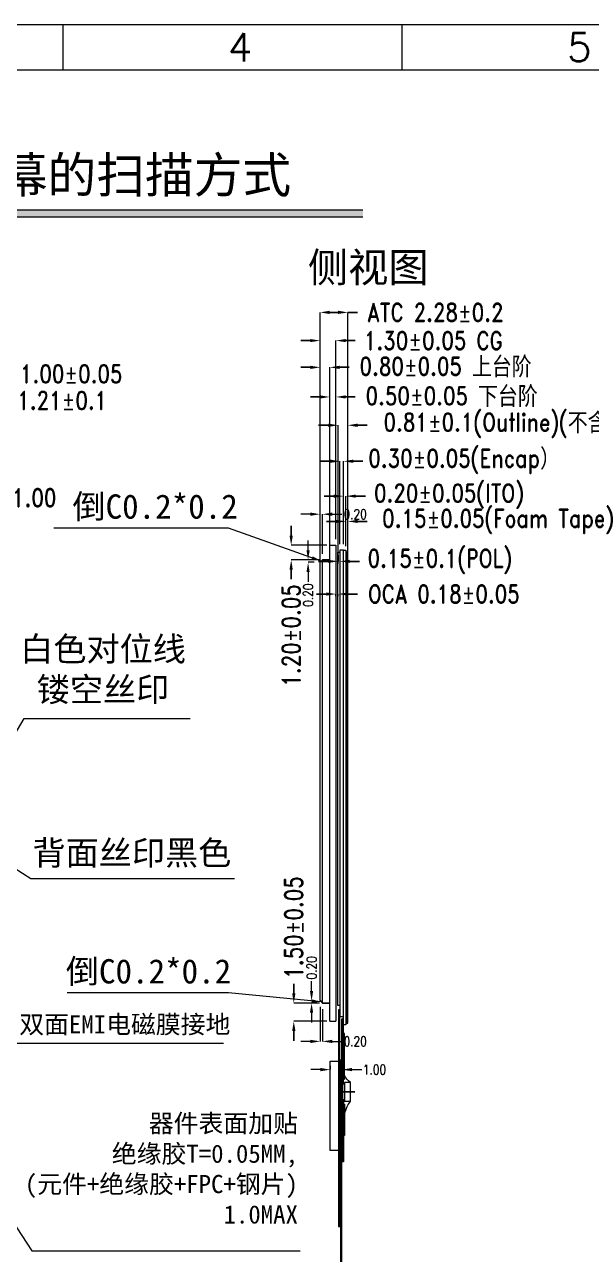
# Model space of a CAD drawing. Header units: millimetres. Extents: x 1134 to 2336, y -9 to 314.
# Drawn here: x 2134 to 2180.6, y 212.9 to 314.2 of the extents above; entities that cross this region are included whole.
import ezdxf
from ezdxf.lldxf.tags import DXFTag

# ---------------------------------------------------------------- set-up
doc = ezdxf.new("R2010")
doc.units = ezdxf.units.MM
doc.layers.get('0').update_dxf_attribs({"lineweight": 5})
doc.layers.get('Defpoints').update_dxf_attribs({"lineweight": 5})
doc.layers.add('12 Center_line', color=1, linetype='Continuous')
for name, color, linetype, lineweight in [('COF', 110, 'Continuous', 5), ('COF-IC', 2, 'Continuous', 5), ('DIM', 3, 'Continuous', 5), ('FPC', 50, 'Continuous', 5), ('ITO', 2, 'Continuous', 5), ('lens', 6, 'Continuous', 13), ('MFPC', 50, 'Continuous', 5), ('POL', 202, 'Continuous', 5), ('TAPE-Form', 32, 'Continuous', 5), ('TFPC', 50, 'Continuous', 5), ('图框', 7, 'Continuous', 5)]:
    doc.layers.add(name, color=color, linetype=linetype, lineweight=lineweight)
doc.styles.add('RD', font='ROMAND.shx', dxfattribs={"width": 0.8})
doc.styles.get("Standard").update_dxf_attribs({"font": 'txt', "bigfont": 'gbcbig.shx'})
doc.styles.add('宋体', font='SimSun.ttf')
tags = doc.linetypes.add('CENTER', pattern=[0.6, 0.375, -0.075, 0.075, -0.075]).pattern_tags.tags
tags[10:11] = [DXFTag(74, 4), DXFTag(75, 0), DXFTag(340, '0'), DXFTag(46, 1.0), DXFTag(50, 0.0), DXFTag(44, 0.0), DXFTag(45, 0.0)]
tags[8:9] = [DXFTag(74, 4), DXFTag(75, 0), DXFTag(340, '0'), DXFTag(46, 1.0), DXFTag(50, 0.0), DXFTag(44, 0.0), DXFTag(45, 0.0)]
tags[6:7] = [DXFTag(74, 4), DXFTag(75, 0), DXFTag(340, '0'), DXFTag(46, 1.0), DXFTag(50, 0.0), DXFTag(44, 0.0), DXFTag(45, 0.0)]
tags[4:5] = [DXFTag(74, 4), DXFTag(75, 0), DXFTag(340, '0'), DXFTag(46, 1.0), DXFTag(50, 0.0), DXFTag(44, 0.0), DXFTag(45, 0.0)]
doc.dimstyles.new('DIM', dxfattribs={"dimtxt": 0.8, "dimasz": 0.8, "dimexe": 0, "dimexo": 0.5, "dimgap": 0.11, "dimtad": 0, "dimzin": 1, "dimdsep": 46, "dimtxsty": 'RD', "dimcen": 0, "dimclrd": 256, "dimclre": 256, "dimclrt": 256, "dimadec": 0, "dimazin": 0, "dimtm": 1e-09, "dimtfac": 1, "dimtofl": 0, "dimtmove": 0, "dimatfit": 3, "dimfxl": 1, "dimlwe": -1, "dimarcsym": 0})

# ---------------------------------------------------------------- blocks, each defined once
blk = doc.blocks.new('*D66')
at = {"layer": 'Defpoints', "color": 0, "lineweight": 5, "transparency": 16777216}
for p in [(2160.22, 275.37), (2160.22, 270.91), (2160.42, 270.91)]:
    blk.add_point(p, dxfattribs=at)
at = {"layer": 'DIM', "lineweight": -2, "transparency": 16777216}
for p, q in [((2159.42, 275.37), (2158.62, 275.37)), ((2161.22, 275.37), (2162.02, 275.37))]:
    blk.add_line(p, q, dxfattribs=at)
at = {"layer": 'DIM', "transparency": 16777216}
for p, q in [((2160.22, 271.41), (2160.22, 275.37)), ((2160.42, 271.41), (2160.42, 275.37))]:
    blk.add_line(p, q, dxfattribs=at)
at = {"layer": 'DIM', "lineweight": 5, "transparency": 16777216}
for points in [[(2159.42, 275.5), (2159.42, 275.24), (2160.22, 275.37)], [(2161.22, 275.5), (2161.22, 275.24), (2160.42, 275.37)]]:
    blk.add_solid(points, dxfattribs=at)
at = {"layer": 'DIM', "lineweight": 5, "transparency": 16777216, "insert": (2168.9, 275.37), "char_height": 1.5, "attachment_point": 5, "style": 'RD'}
blk.add_mtext('\\A1;0.20±0.05(ITO)', dxfattribs=at)
blk = doc.blocks.new('*D67')
at = {"layer": 'Defpoints', "color": 0, "lineweight": 5, "transparency": 16777216}
for p in [(2160.22, 278.24), (2159.92, 270.91), (2160.22, 270.91)]:
    blk.add_point(p, dxfattribs=at)
at = {"layer": 'DIM', "lineweight": -2, "transparency": 16777216}
for p, q in [((2159.12, 278.24), (2158.32, 278.24)), ((2161.02, 278.24), (2161.82, 278.24))]:
    blk.add_line(p, q, dxfattribs=at)
at = {"layer": 'DIM', "transparency": 16777216}
for p, q in [((2159.92, 271.41), (2159.92, 278.24)), ((2160.22, 271.41), (2160.22, 278.24))]:
    blk.add_line(p, q, dxfattribs=at)
at = {"layer": 'DIM', "lineweight": 5, "transparency": 16777216}
for points in [[(2159.12, 278.38), (2159.12, 278.11), (2159.92, 278.24)], [(2161.02, 278.38), (2161.02, 278.11), (2160.22, 278.24)]]:
    blk.add_solid(points, dxfattribs=at)
at = {"layer": 'DIM', "lineweight": 5, "transparency": 16777216, "insert": (2170.15, 278.24), "char_height": 1.5, "attachment_point": 5, "style": 'RD'}
blk.add_mtext('\\A1;0.30±0.05(Encap）', dxfattribs=at)
blk = doc.blocks.new('*D73')
at = {"layer": 'Defpoints', "color": 0, "lineweight": 5, "transparency": 16777216}
for p in [(2130.27, 275.24), (2130.27, 266.35), (2131.27, 266.23)]:
    blk.add_point(p, dxfattribs=at)
at = {"layer": 'DIM', "lineweight": -2, "transparency": 16777216}
for p, q in [((2129.47, 275.24), (2128.67, 275.24)), ((2132.07, 275.24), (2132.87, 275.24))]:
    blk.add_line(p, q, dxfattribs=at)
at = {"layer": 'DIM', "transparency": 16777216}
for p, q in [((2130.27, 266.85), (2130.27, 275.24)), ((2131.27, 266.73), (2131.27, 275.24))]:
    blk.add_line(p, q, dxfattribs=at)
at = {"layer": 'DIM', "lineweight": 5, "transparency": 16777216}
for points in [[(2129.47, 275.38), (2129.47, 275.11), (2130.27, 275.24)], [(2132.07, 275.38), (2132.07, 275.11), (2131.27, 275.24)]]:
    blk.add_solid(points, dxfattribs=at)
at = {"layer": 'DIM', "lineweight": 5, "transparency": 16777216, "insert": (2134.75, 275.24), "char_height": 1.5, "attachment_point": 5, "style": 'RD'}
blk.add_mtext('1.00', dxfattribs=at)
blk = doc.blocks.new('*D77')
at = {"layer": 'Defpoints', "color": 0, "lineweight": 5, "transparency": 16777216}
for p in [(2159.77, 270), (2159.92, 270), (2159.92, 270)]:
    blk.add_point(p, dxfattribs=at)
at = {"layer": 'DIM', "transparency": 16777216}
for p, q in [((2159.77, 270.5), (2159.77, 270)), ((2159.92, 270.5), (2159.92, 270))]:
    blk.add_line(p, q, dxfattribs=at)
at = {"layer": 'DIM', "lineweight": -2, "transparency": 16777216}
for p, q in [((2158.97, 270), (2158.17, 270)), ((2160.72, 270), (2161.52, 270))]:
    blk.add_line(p, q, dxfattribs=at)
at = {"layer": 'DIM', "lineweight": 5, "transparency": 16777216}
for points in [[(2158.97, 270.13), (2158.97, 269.87), (2159.77, 270)], [(2160.72, 270.13), (2160.72, 269.87), (2159.92, 270)]]:
    blk.add_solid(points, dxfattribs=at)
at = {"layer": 'DIM', "lineweight": 5, "transparency": 16777216, "insert": (2168.14, 270), "char_height": 1.5, "attachment_point": 5, "style": 'RD'}
blk.add_mtext('\\A1;0.15±0.1(POL)', dxfattribs=at)
blk = doc.blocks.new('R200NRK-001-PNL-V01-B')
at = {"layer": 'ITO'}
for points in [[(431.46, 280.65), (431.46, 242.27), (431.76, 242.27), (431.76, 280.65)], [(431.76, 280.65), (431.96, 280.65), (431.96, 241.57), (431.76, 241.57)]]:
    blk.add_lwpolyline(points, close=True, dxfattribs=at)
blk = doc.blocks.new('R200NRK-001-POL-V01-B')
at = {"layer": 'POL'}
blk.add_lwpolyline([(812.23, 243.17), (812.08, 243.17), (812.08, 280.5), (812.23, 280.5)], close=True, dxfattribs=at)
at = {"layer": 'DIM', "lineweight": 5}
blk.add_blockref('R200NRK-001-PNL-V01-B', (380.78, 0), dxfattribs=at)
blk = doc.blocks.new('R200NRK-001-COF-V01-B')
at = {"layer": '12 Center_line'}
blk.add_lwpolyline([(617.68, 253.94), (616.46, 253.94)], dxfattribs=at)
at = {"layer": 'COF'}
for points in [[(616.6, 259.95), (616.67, 259.95), (616.67, 248.16), (616.6, 248.16)], [(616.74, 254.61), (616.82, 254.61), (616.82, 254.64), (616.74, 254.64)], [(616.74, 253.3), (616.82, 253.3), (616.82, 253.26), (616.74, 253.26)]]:
    blk.add_lwpolyline(points, close=True, dxfattribs=at)
at = {"layer": 'COF', "color": 2, "lineweight": 5}
for points in [[(616.67, 254.59), (616.74, 254.59), (616.74, 259.95), (616.67, 259.95)], [(616.67, 253.32), (616.74, 253.32), (616.74, 248.16), (616.67, 248.16)]]:
    blk.add_lwpolyline(points, dxfattribs=at)
at = {"layer": 'COF', "color": 5, "lineweight": 5}
for points in [[(616.74, 254.97), (616.82, 254.97), (616.82, 258.73), (616.74, 258.73)], [(616.74, 252.91), (616.82, 252.91), (616.82, 250.34), (616.74, 250.34)]]:
    blk.add_lwpolyline(points, dxfattribs=at)
at = {"layer": 'COF', "color": 132}
for points in [[(617.32, 254.72, -0.167365), (616.82, 255.32)], [(616.82, 251.96, -0.137571), (617.32, 253.16)]]:
    blk.add_lwpolyline(points, format="xyb", dxfattribs=at)
at = {"layer": 'COF-IC', "lineweight": 5}
blk.add_lwpolyline([(616.82, 253.16), (617.32, 253.16), (617.32, 254.72), (616.82, 254.72)], close=True, dxfattribs=at)
blk = doc.blocks.new('*D65')
at = {"layer": 'Defpoints', "color": 0, "lineweight": 5, "transparency": 16777216}
for p in [(2160.42, 273.29), (2160.42, 270.76), (2160.57, 270.76)]:
    blk.add_point(p, dxfattribs=at)
at = {"layer": 'DIM', "lineweight": -2, "transparency": 16777216}
for p, q in [((2159.62, 273.29), (2158.82, 273.29)), ((2161.37, 273.29), (2162.17, 273.29))]:
    blk.add_line(p, q, dxfattribs=at)
at = {"layer": 'DIM', "transparency": 16777216}
for p, q in [((2160.42, 271.26), (2160.42, 273.29)), ((2160.57, 271.26), (2160.57, 273.29))]:
    blk.add_line(p, q, dxfattribs=at)
at = {"layer": 'DIM', "lineweight": 5, "transparency": 16777216}
for points in [[(2159.62, 273.42), (2159.62, 273.16), (2160.42, 273.29)], [(2161.37, 273.42), (2161.37, 273.16), (2160.57, 273.29)]]:
    blk.add_solid(points, dxfattribs=at)
at = {"layer": 'DIM', "lineweight": 5, "transparency": 16777216, "insert": (2172.94, 273.29), "char_height": 1.5, "attachment_point": 5, "style": 'RD'}
blk.add_mtext('\\A1;0.15±0.05(Foam Tape)', dxfattribs=at)
blk = doc.blocks.new('R200NRK-001-FOM-V01-B')
at = {"layer": 'TAPE-Form', "lineweight": 5}
for p, q in [((1024.91, 280.5), (1024.91, 241.72)), ((1025.06, 280.5), (1024.91, 280.5)), ((1025.06, 241.72), (1025.06, 280.5)), ((1024.91, 241.72), (1025.06, 241.72))]:
    blk.add_line(p, q, dxfattribs=at)
blk = doc.blocks.new('*D80')
at = {"layer": 'Defpoints', "color": 0, "lineweight": 5, "transparency": 16777216}
for p in [(2160.57, 281.21), (2159.77, 269.3), (2160.57, 269.3)]:
    blk.add_point(p, dxfattribs=at)
at = {"layer": 'DIM', "lineweight": -2, "transparency": 16777216}
for p, q in [((2158.97, 281.21), (2158.17, 281.21)), ((2161.37, 281.21), (2162.17, 281.21))]:
    blk.add_line(p, q, dxfattribs=at)
at = {"layer": 'DIM', "transparency": 16777216}
for p, q in [((2159.77, 269.8), (2159.77, 281.21)), ((2160.57, 269.8), (2160.57, 281.21))]:
    blk.add_line(p, q, dxfattribs=at)
at = {"layer": 'DIM', "lineweight": 5, "transparency": 16777216}
for points in [[(2158.97, 281.34), (2158.97, 281.07), (2159.77, 281.21)], [(2161.37, 281.34), (2161.37, 281.07), (2160.57, 281.21)]]:
    blk.add_solid(points, dxfattribs=at)
at = {"layer": 'DIM', "lineweight": 5, "transparency": 16777216, "insert": (2177.71, 281.21), "char_height": 1.5, "attachment_point": 5, "style": 'RD'}
blk.add_mtext('\\A1;0.81±0.1{\\A0;(Outline)(\\fSimSun|b0|i0|c134|p2;不含保护膜\\Fromand|c134;+FPC)}', dxfattribs=at)
blk = doc.blocks.new('OK-14GM040-04-C')
at = {"color": 7, "lineweight": 5}
for p, q in [((1112.93, 162.36), (1112.88, 162.31)), ((1112.88, 162.08), (1112.88, 162.31)), ((1112.93, 161.85), (1112.93, 162.36)), ((1112.93, 162.36), (1113.2, 162.36)), ((1113.2, 162.36), (1113.2, 162.24)), ((1113.2, 162.29), (1113.46, 162.29)), ((1113.2, 162.24), (1113.46, 162.24)), ((1113.34, 162.29), (1113.34, 162.24)), ((1113.45, 161.01), (1113.45, 162.29)), ((1113.46, 162.67), (1113.46, 162.17)), ((1113.54, 162.67), (1113.46, 162.67)), ((1113.46, 162.42), (1113.54, 162.42)), ((1113.5, 161.21), (1113.5, 162.1)), ((1113.54, 162.17), (1113.54, 162.67)), ((1112.88, 161.5), (1112.88, 161.8)), ((1112.88, 160.99), (1112.88, 161.23)), ((1112.91, 161.85), (1112.91, 161.46)), ((1112.93, 162.03), (1113.45, 162.03)), ((1112.93, 161.85), (1113.45, 161.85)), ((1112.93, 161.45), (1112.93, 160.94)), ((1112.93, 161.45), (1113.45, 161.45)), ((1112.93, 161.28), (1113.45, 161.28)), ((1112.98, 161.85), (1112.98, 162.03)), ((1112.98, 161.28), (1112.98, 161.45)), ((1113.2, 161.06), (1113.46, 161.06)), ((1113.2, 160.94), (1113.2, 161.06)), ((1113.34, 161.06), (1113.34, 161.01)), ((1113.5, 162), (1113.45, 162)), ((1113.5, 161.3), (1113.45, 161.3)), ((1113.46, 161.13), (1113.46, 160.63)), ((1113.54, 160.63), (1113.54, 161.13)), ((1112.93, 160.94), (1112.88, 160.99)), ((1112.93, 160.94), (1113.2, 160.94)), ((1113.2, 161.01), (1113.46, 161.01)), ((1113.46, 160.88), (1113.54, 160.88)), ((1113.46, 160.63), (1113.54, 160.63))]:
    blk.add_line(p, q, dxfattribs=at)
for centre, radius, start, end in [((1112.93, 162.08), 0.05, 180, 270), ((1113.44, 162.17), 0.1, 275.778, 0), ((1113.44, 162.17), 0.02, 300.0025, 0), ((1112.93, 161.8), 0.05, 90, 180), ((1112.93, 161.5), 0.05, 180, 270), ((1112.93, 161.23), 0.05, 90, 180), ((1113.44, 161.13), 0.1, 0, 84.222), ((1113.44, 161.13), 0.02, 0, 59.9974)]:
    blk.add_arc(centre, radius, start, end, dxfattribs=at)
blk = doc.blocks.new('*D35')
at = {"layer": 'Defpoints', "color": 0, "lineweight": 5, "transparency": 16777216}
for p in [(1582.13, 159.85), (1583.11, 159.67), (1583.11, 157.16)]:
    blk.add_point(p, dxfattribs=at)
at = {"layer": 'DIM', "linetype": 'ByBlock', "lineweight": 5, "transparency": 16777216}
for p, q in [((1582.13, 159.35), (1582.13, 157.16)), ((1583.11, 159.17), (1583.11, 157.16)), ((1581.33, 157.16), (1580.53, 157.16)), ((1583.91, 157.16), (1584.71, 157.16))]:
    blk.add_line(p, q, dxfattribs=at)
at = {"layer": 'DIM', "lineweight": 5, "transparency": 16777216}
for points in [[(1581.33, 157.3), (1581.33, 157.03), (1582.13, 157.16)], [(1583.91, 157.3), (1583.91, 157.03), (1583.11, 157.16)]]:
    blk.add_solid(points, dxfattribs=at)
at = {"layer": 'DIM', "lineweight": 5, "transparency": 16777216, "insert": (1585.81, 157.16), "char_height": 0.8, "attachment_point": 5, "style": 'RD'}
blk.add_mtext('0.98', dxfattribs=at)
blk = doc.blocks.new('*D36')
at = {"layer": 'Defpoints', "color": 0, "lineweight": 5, "transparency": 16777216}
for p in [(1581.49, 227.96), (1582.49, 228.14), (1582.49, 227.96)]:
    blk.add_point(p, dxfattribs=at)
at = {"layer": 'DIM', "linetype": 'ByBlock', "lineweight": 5, "transparency": 16777216}
for p, q in [((1580.69, 228.14), (1579.89, 228.14)), ((1581.49, 228.46), (1581.49, 228.14)), ((1582.49, 228.46), (1582.49, 228.14)), ((1583.29, 228.14), (1584.09, 228.14))]:
    blk.add_line(p, q, dxfattribs=at)
at = {"layer": 'DIM', "lineweight": 5, "transparency": 16777216}
for points in [[(1580.69, 228.28), (1580.69, 228.01), (1581.49, 228.14)], [(1583.29, 228.28), (1583.29, 228.01), (1582.49, 228.14)]]:
    blk.add_solid(points, dxfattribs=at)
at = {"layer": 'DIM', "lineweight": 5, "transparency": 16777216, "insert": (1585.14, 228.14), "char_height": 0.8, "attachment_point": 5, "style": 'RD'}
blk.add_mtext('1.00', dxfattribs=at)
blk = doc.blocks.new('*D86')
at = {"layer": 'Defpoints', "color": 0, "lineweight": 5, "transparency": 16777216}
for p in [(2131.58, 283.25), (2130.37, 260.38), (2131.58, 260.29)]:
    blk.add_point(p, dxfattribs=at)
at = {"layer": 'DIM', "lineweight": -2, "transparency": 16777216}
for p, q in [((2129.57, 283.25), (2128.77, 283.25)), ((2132.38, 283.25), (2133.18, 283.25))]:
    blk.add_line(p, q, dxfattribs=at)
at = {"layer": 'DIM', "transparency": 16777216}
for p, q in [((2130.37, 260.88), (2130.37, 283.25)), ((2131.58, 260.79), (2131.58, 283.25))]:
    blk.add_line(p, q, dxfattribs=at)
at = {"layer": 'DIM', "lineweight": 5, "transparency": 16777216}
for points in [[(2129.57, 283.38), (2129.57, 283.11), (2130.37, 283.25)], [(2132.38, 283.38), (2132.38, 283.11), (2131.58, 283.25)]]:
    blk.add_solid(points, dxfattribs=at)
at = {"layer": 'DIM', "lineweight": 5, "transparency": 16777216, "insert": (2137.06, 283.25), "char_height": 1.5, "attachment_point": 5, "style": 'RD'}
blk.add_mtext('1.21%%P0.1', dxfattribs=at)
blk = doc.blocks.new('*D82')
at = {"layer": 'Defpoints', "color": 0, "lineweight": 5, "transparency": 16777216}
for p in [(2131.58, 285.44), (2130.58, 265.99), (2131.58, 265.99)]:
    blk.add_point(p, dxfattribs=at)
at = {"layer": 'DIM', "lineweight": -2, "transparency": 16777216}
for p, q in [((2129.78, 285.44), (2128.98, 285.44)), ((2132.38, 285.44), (2133.18, 285.44))]:
    blk.add_line(p, q, dxfattribs=at)
at = {"layer": 'DIM', "transparency": 16777216}
for p, q in [((2130.58, 266.49), (2130.58, 285.44)), ((2131.58, 266.49), (2131.58, 285.44))]:
    blk.add_line(p, q, dxfattribs=at)
at = {"layer": 'DIM', "lineweight": 5, "transparency": 16777216}
for points in [[(2129.78, 285.58), (2129.78, 285.31), (2130.58, 285.44)], [(2132.38, 285.58), (2132.38, 285.31), (2131.58, 285.44)]]:
    blk.add_solid(points, dxfattribs=at)
at = {"layer": 'DIM', "lineweight": 5, "transparency": 16777216, "insert": (2137.8, 285.44), "char_height": 1.5, "attachment_point": 5, "style": 'RD'}
blk.add_mtext('\\A1;1.00±0.05', dxfattribs=at)
blk = doc.blocks.new('*D91')
at = {"layer": 'Defpoints', "color": 0, "lineweight": 5, "transparency": 16777216}
for p in [(2159.59, 288.18), (2159.59, 271.32), (2158.29, 266.38)]:
    blk.add_point(p, dxfattribs=at)
at = {"layer": 'DIM', "lineweight": -2, "transparency": 16777216}
for p, q in [((2157.49, 288.18), (2156.69, 288.18)), ((2160.39, 288.18), (2161.19, 288.18))]:
    blk.add_line(p, q, dxfattribs=at)
at = {"layer": 'DIM', "transparency": 16777216}
for p, q in [((2158.29, 266.88), (2158.29, 288.18)), ((2159.59, 271.82), (2159.59, 288.18))]:
    blk.add_line(p, q, dxfattribs=at)
at = {"layer": 'DIM', "lineweight": 5, "transparency": 16777216}
for points in [[(2157.49, 288.31), (2157.49, 288.05), (2158.29, 288.18)], [(2160.39, 288.31), (2160.39, 288.05), (2159.59, 288.18)]]:
    blk.add_solid(points, dxfattribs=at)
at = {"layer": 'DIM', "lineweight": 5, "transparency": 16777216, "insert": (2167.61, 288.18), "char_height": 1.5, "attachment_point": 5, "style": 'RD'}
blk.add_mtext('\\A1;1.30±0.05 CG', dxfattribs=at)
blk = doc.blocks.new('*D92')
at = {"layer": 'Defpoints', "color": 0, "lineweight": 5, "transparency": 16777216}
for p in [(2159.59, 283.54), (2159.09, 271.32), (2159.59, 271.32)]:
    blk.add_point(p, dxfattribs=at)
at = {"layer": 'DIM', "lineweight": -2, "transparency": 16777216}
for p, q in [((2158.29, 283.54), (2157.49, 283.54)), ((2160.39, 283.54), (2161.19, 283.54))]:
    blk.add_line(p, q, dxfattribs=at)
at = {"layer": 'DIM', "transparency": 16777216}
for p, q in [((2159.09, 271.82), (2159.09, 283.54)), ((2159.59, 271.82), (2159.59, 283.54))]:
    blk.add_line(p, q, dxfattribs=at)
at = {"layer": 'DIM', "lineweight": 5, "transparency": 16777216}
for points in [[(2158.29, 283.67), (2158.29, 283.41), (2159.09, 283.54)], [(2160.39, 283.67), (2160.39, 283.41), (2159.59, 283.54)]]:
    blk.add_solid(points, dxfattribs=at)
at = {"layer": 'DIM', "lineweight": 5, "transparency": 16777216, "insert": (2169.12, 283.54), "char_height": 1.5, "attachment_point": 5, "style": 'RD'}
blk.add_mtext('\\A1;0.50±0.05 {\\fSimSun|b0|i0|c134|p2;下台阶}', dxfattribs=at)
blk = doc.blocks.new('*D93')
at = {"layer": 'Defpoints', "color": 0, "lineweight": 5, "transparency": 16777216}
for p in [(2159.09, 285.98), (2158.29, 268.82), (2159.09, 268.82)]:
    blk.add_point(p, dxfattribs=at)
at = {"layer": 'DIM', "lineweight": -2, "transparency": 16777216}
for p, q in [((2157.49, 285.98), (2156.69, 285.98)), ((2159.89, 285.98), (2160.69, 285.98))]:
    blk.add_line(p, q, dxfattribs=at)
at = {"layer": 'DIM', "transparency": 16777216}
for p, q in [((2158.29, 269.32), (2158.29, 285.98)), ((2159.09, 269.32), (2159.09, 285.98))]:
    blk.add_line(p, q, dxfattribs=at)
at = {"layer": 'DIM', "lineweight": 5, "transparency": 16777216}
for points in [[(2157.49, 286.11), (2157.49, 285.84), (2158.29, 285.98)], [(2159.89, 286.11), (2159.89, 285.84), (2159.09, 285.98)]]:
    blk.add_solid(points, dxfattribs=at)
at = {"layer": 'DIM', "lineweight": 5, "transparency": 16777216, "insert": (2168.62, 285.98), "char_height": 1.5, "attachment_point": 5, "style": 'RD'}
blk.add_mtext('\\A1;0.80±0.05 {\\fSimSun|b0|i0|c134|p2;上台阶}', dxfattribs=at)
blk = doc.blocks.new('*D94')
at = {"layer": 'Defpoints', "color": 0, "lineweight": 5, "transparency": 16777216}
for p in [(2159.34, 271.32), (2155.91, 270.12), (2158.79, 270.12)]:
    blk.add_point(p, dxfattribs=at)
at = {"layer": 'DIM', "lineweight": -2, "transparency": 16777216}
for p, q in [((2155.91, 272.12), (2155.91, 272.92)), ((2155.91, 269.32), (2155.91, 268.52))]:
    blk.add_line(p, q, dxfattribs=at)
at = {"layer": 'DIM', "transparency": 16777216}
for p, q in [((2158.84, 271.32), (2155.91, 271.32)), ((2158.29, 270.12), (2155.91, 270.12))]:
    blk.add_line(p, q, dxfattribs=at)
at = {"layer": 'DIM', "lineweight": 5, "transparency": 16777216}
for points in [[(2155.77, 272.12), (2156.04, 272.12), (2155.91, 271.32)], [(2155.77, 269.32), (2156.04, 269.32), (2155.91, 270.12)]]:
    blk.add_solid(points, dxfattribs=at)
at = {"layer": 'DIM', "lineweight": 5, "transparency": 16777216, "insert": (2155.91, 263.9), "char_height": 1.5, "attachment_point": 5, "rotation": 90, "style": 'RD'}
blk.add_mtext('\\A1;1.20±0.05', dxfattribs=at)
blk = doc.blocks.new('*D95')
at = {"layer": 'Defpoints', "color": 0, "lineweight": 5, "transparency": 16777216}
for p in [(2156.12, 233.62), (2158.74, 233.62), (2159.34, 232.12)]:
    blk.add_point(p, dxfattribs=at)
at = {"layer": 'DIM', "lineweight": -2, "transparency": 16777216}
for p, q in [((2156.12, 234.42), (2156.12, 235.22)), ((2156.12, 231.32), (2156.12, 230.52))]:
    blk.add_line(p, q, dxfattribs=at)
at = {"layer": 'DIM', "transparency": 16777216}
for p, q in [((2158.24, 233.62), (2156.12, 233.62)), ((2158.84, 232.12), (2156.12, 232.12))]:
    blk.add_line(p, q, dxfattribs=at)
at = {"layer": 'DIM', "lineweight": 5, "transparency": 16777216}
for points in [[(2155.99, 234.42), (2156.26, 234.42), (2156.12, 233.62)], [(2155.99, 231.32), (2156.26, 231.32), (2156.12, 232.12)]]:
    blk.add_solid(points, dxfattribs=at)
at = {"layer": 'DIM', "lineweight": 5, "transparency": 16777216, "insert": (2156.12, 239.85), "char_height": 1.5, "attachment_point": 5, "rotation": 90, "style": 'RD'}
blk.add_mtext('\\A1;1.50±0.05', dxfattribs=at)
blk = doc.blocks.new('R200CSK-001-V16-CVL-V02-B')
at = {"layer": 'lens', "linetype": 'Continuous'}
for p, q in [((1907.58, 216.51), (1907.58, 255.71)), ((1907.58, 255.71), (1908.08, 255.71)), ((1908.08, 255.71), (1908.08, 216.51)), ((1906.78, 254.31), (1906.98, 254.51)), ((1906.78, 218.21), (1906.78, 254.31)), ((1906.98, 218.01), (1906.98, 254.51)), ((1906.98, 254.51), (1907.58, 254.51)), ((1906.78, 218.21), (1906.98, 218.01)), ((1906.98, 218.01), (1907.58, 218.01)), ((1907.58, 216.51), (1908.08, 216.51))]:
    blk.add_line(p, q, dxfattribs=at)
at = {"layer": 'lens', "lineweight": 5}
for points in [[(1907.58, 254.51), (1906.98, 254.51)], [(1907.58, 218.01), (1906.98, 218.01)]]:
    blk.add_lwpolyline(points, dxfattribs=at)
blk = doc.blocks.new('*D96')
at = {"layer": 'Defpoints', "color": 0, "lineweight": 5, "transparency": 16777216}
for p in [(2160.57, 290.5), (2158.29, 266.41), (2160.57, 266.41)]:
    blk.add_point(p, dxfattribs=at)
at = {"layer": 'DIM', "transparency": 16777216}
for p, q in [((2158.29, 266.91), (2158.29, 290.5)), ((2160.57, 266.91), (2160.57, 290.5))]:
    blk.add_line(p, q, dxfattribs=at)
at = {"layer": 'DIM', "lineweight": -2, "transparency": 16777216}
for p, q in [((2159.09, 290.5), (2159.77, 290.5)), ((2160.57, 290.5), (2161.37, 290.5))]:
    blk.add_line(p, q, dxfattribs=at)
at = {"layer": 'DIM', "lineweight": 5, "transparency": 16777216}
for points in [[(2159.09, 290.64), (2159.09, 290.37), (2158.29, 290.5)], [(2159.77, 290.64), (2159.77, 290.37), (2160.57, 290.5)]]:
    blk.add_solid(points, dxfattribs=at)
at = {"layer": 'DIM', "lineweight": 5, "transparency": 16777216, "insert": (2167.79, 290.5), "char_height": 1.5, "attachment_point": 5, "style": 'RD'}
blk.add_mtext('\\A1;ATC 2.28±0.2', dxfattribs=at)
blk = doc.blocks.new('*D97')
at = {"layer": 'Defpoints', "color": 0, "lineweight": 5, "transparency": 16777216}
for p in [(2159.59, 267.64), (2159.77, 267.64), (2159.77, 267.31)]:
    blk.add_point(p, dxfattribs=at)
at = {"layer": 'DIM', "lineweight": -2, "transparency": 16777216}
for p, q in [((2158.79, 267.31), (2157.99, 267.31)), ((2160.57, 267.31), (2161.37, 267.31))]:
    blk.add_line(p, q, dxfattribs=at)
at = {"layer": 'DIM', "transparency": 16777216}
for p, q in [((2159.59, 267.14), (2159.59, 267.31)), ((2159.77, 267.14), (2159.77, 267.31))]:
    blk.add_line(p, q, dxfattribs=at)
at = {"layer": 'DIM', "lineweight": 5, "transparency": 16777216}
for points in [[(2158.79, 267.44), (2158.79, 267.17), (2159.59, 267.31)], [(2160.57, 267.44), (2160.57, 267.17), (2159.77, 267.31)]]:
    blk.add_solid(points, dxfattribs=at)
at = {"layer": 'DIM', "lineweight": 5, "transparency": 16777216, "insert": (2168.48, 267.31), "char_height": 1.5, "attachment_point": 5, "style": 'RD'}
blk.add_mtext('\\A1;OCA 0.18±0.05', dxfattribs=at)
blk = doc.blocks.new('*D102')
at = {"layer": 'Defpoints', "color": 0, "lineweight": 5, "transparency": 16777216}
for p in [(2158.49, 273.88), (2158.29, 269.92), (2158.49, 270.12)]:
    blk.add_point(p, dxfattribs=at)
at = {"layer": 'DIM', "linetype": 'ByBlock', "lineweight": 5, "transparency": 16777216}
for p, q in [((2157.49, 273.88), (2156.69, 273.88)), ((2158.29, 270.42), (2158.29, 273.88)), ((2158.49, 270.62), (2158.49, 273.88)), ((2159.29, 273.88), (2160.09, 273.88))]:
    blk.add_line(p, q, dxfattribs=at)
at = {"layer": 'DIM', "lineweight": 5, "transparency": 16777216}
for points in [[(2157.49, 274.02), (2157.49, 273.75), (2158.29, 273.88)], [(2159.29, 274.02), (2159.29, 273.75), (2158.49, 273.88)]]:
    blk.add_solid(points, dxfattribs=at)
at = {"layer": 'DIM', "lineweight": 5, "transparency": 16777216, "insert": (2161.19, 273.88), "char_height": 0.8, "attachment_point": 5, "style": 'RD'}
blk.add_mtext('0.20', dxfattribs=at)
blk = doc.blocks.new('*D103')
at = {"layer": 'Defpoints', "color": 0, "lineweight": 5, "transparency": 16777216}
for p in [(2157.3, 269.92), (2158.29, 269.92), (2158.49, 270.12)]:
    blk.add_point(p, dxfattribs=at)
at = {"layer": 'DIM', "linetype": 'ByBlock', "lineweight": 5, "transparency": 16777216}
for p, q in [((2157.3, 270.92), (2157.3, 271.72)), ((2157.99, 270.12), (2157.3, 270.12)), ((2157.79, 269.92), (2157.3, 269.92)), ((2157.3, 269.12), (2157.3, 268.32))]:
    blk.add_line(p, q, dxfattribs=at)
at = {"layer": 'DIM', "lineweight": 5, "transparency": 16777216}
for points in [[(2157.17, 270.92), (2157.43, 270.92), (2157.3, 270.12)], [(2157.17, 269.12), (2157.43, 269.12), (2157.3, 269.92)]]:
    blk.add_solid(points, dxfattribs=at)
at = {"layer": 'DIM', "lineweight": 5, "transparency": 16777216, "insert": (2157.3, 267.22), "char_height": 0.8, "attachment_point": 5, "rotation": 90, "style": 'RD'}
blk.add_mtext('0.20', dxfattribs=at)
blk = doc.blocks.new('*D104')
at = {"layer": 'Defpoints', "color": 0, "lineweight": 5, "transparency": 16777216}
for p in [(2157.59, 233.82), (2158.29, 233.82), (2158.49, 233.62)]:
    blk.add_point(p, dxfattribs=at)
at = {"layer": 'DIM', "linetype": 'ByBlock', "lineweight": 5, "transparency": 16777216}
for p, q in [((2157.59, 234.62), (2157.59, 235.42)), ((2157.79, 233.82), (2157.59, 233.82)), ((2157.99, 233.62), (2157.59, 233.62)), ((2157.59, 232.82), (2157.59, 232.02))]:
    blk.add_line(p, q, dxfattribs=at)
at = {"layer": 'DIM', "lineweight": 5, "transparency": 16777216}
for points in [[(2157.45, 234.62), (2157.72, 234.62), (2157.59, 233.82)], [(2157.45, 232.82), (2157.72, 232.82), (2157.59, 233.62)]]:
    blk.add_solid(points, dxfattribs=at)
at = {"layer": 'DIM', "lineweight": 5, "transparency": 16777216, "insert": (2157.59, 236.52), "char_height": 0.8, "attachment_point": 5, "rotation": 90, "style": 'RD'}
blk.add_mtext('0.20', dxfattribs=at)
blk = doc.blocks.new('*D105')
at = {"layer": 'Defpoints', "color": 0, "lineweight": 5, "transparency": 16777216}
for p in [(2158.29, 233.82), (2158.49, 233.62), (2158.49, 230.47)]:
    blk.add_point(p, dxfattribs=at)
at = {"layer": 'DIM', "linetype": 'ByBlock', "lineweight": 5, "transparency": 16777216}
for p, q in [((2158.29, 233.32), (2158.29, 230.47)), ((2158.49, 233.12), (2158.49, 230.47)), ((2157.49, 230.47), (2156.69, 230.47)), ((2159.29, 230.47), (2160.09, 230.47))]:
    blk.add_line(p, q, dxfattribs=at)
at = {"layer": 'DIM', "lineweight": 5, "transparency": 16777216}
for points in [[(2157.49, 230.6), (2157.49, 230.33), (2158.29, 230.47)], [(2159.29, 230.6), (2159.29, 230.33), (2158.49, 230.47)]]:
    blk.add_solid(points, dxfattribs=at)
at = {"layer": 'DIM', "lineweight": 5, "transparency": 16777216, "insert": (2161.19, 230.47), "char_height": 0.8, "attachment_point": 5, "style": 'RD'}
blk.add_mtext('0.20', dxfattribs=at)
blk = doc.blocks.new('R200CSK-001-MFPC-V01-B')
at = {"layer": 'FPC', "lineweight": 5}
h = blk.add_hatch(color=4, dxfattribs=at)
h.dxf.hatch_style = 1
h.paths.add_polyline_path([(1582.329, 161.967), (1582.329, 158.467), (1582.129, 158.467), (1582.129, 161.967)])
at = {"layer": 'FPC', "color": 4, "lineweight": 5}
blk.add_lwpolyline([(1582.329, 161.967), (1582.329, 158.467), (1582.129, 158.467), (1582.129, 161.967)], close=True, dxfattribs=at)
at = {"layer": 'MFPC', "color": 2, "lineweight": 5}
blk.add_lwpolyline([(1582.329, 228.932), (1582.329, 158.467), (1582.449, 158.467), (1582.449, 228.932)], close=True, dxfattribs=at)
at = {"layer": 'FPC', "color": 1, "linetype": 'CENTER', "lineweight": 5, "xscale": -1}
blk.add_blockref('OK-14GM040-04-C', (2695.992, -1.438), dxfattribs=at)
at = {"layer": 'DIM', "lineweight": 5}
dim = blk.add_linear_dim(base=(1583.109, 157.162), p1=(1582.129, 159.853), p2=(1583.109, 159.674), dimstyle='DIM', override={"dimfxl": 1.25, "dimlwd": 5, "dimlwe": 5, "dimarcsym": 1}, dxfattribs=at)
dim.commit()
dim.dimension.update_dxf_attribs({"geometry": '*D35', "text_midpoint": (1585.809, 157.162)})
blk = doc.blocks.new('R200CSK-001-TFPC-V01-B')
at = {"layer": 'FPC', "lineweight": 5}
blk.add_hatch(color=4, dxfattribs=at).paths.add_polyline_path([(1582.488, 228.85), (1582.488, 221.48), (1582.288, 221.48), (1582.288, 228.85)])
at = {"layer": 'FPC', "color": 4, "lineweight": 5}
blk.add_lwpolyline([(1582.488, 228.85), (1582.488, 221.48), (1582.288, 221.48), (1582.288, 228.85)], close=True, dxfattribs=at)
at = {"layer": 'TFPC', "color": 2, "lineweight": 5}
blk.add_lwpolyline([(1582.168, 233.067), (1582.168, 215.217), (1582.288, 215.217), (1582.288, 233.067)], close=True, dxfattribs=at)
at = {"layer": 'TFPC', "color": 0, "lineweight": 5}
blk.add_lwpolyline([(1582.168, 228.85), (1582.168, 221.48), (1581.488, 221.48), (1581.488, 228.85)], close=True, dxfattribs=at)
at = {"layer": 'DIM', "lineweight": 5}
dim = blk.add_linear_dim(base=(1582.488, 228.144), p1=(1581.488, 227.956), p2=(1582.488, 227.956), dimstyle='DIM', override={"dimfxl": 1.25, "dimlwd": 5, "dimlwe": 5, "dimarcsym": 1}, dxfattribs=at)
dim.commit()
dim.dimension.update_dxf_attribs({"geometry": '*D36', "text_midpoint": (1585.142, 228.144)})

msp = doc.modelspace()

# ---------------------------------------------------------------- hatches: boundary and pattern name
at = {"layer": 'DIM', "lineweight": 5}
h = msp.add_hatch(color=2, dxfattribs=at)
h.dxf.hatch_style = 1
h.paths.add_polyline_path([(2161.641, 298.379), (2161.641, 298.923), (2115.161, 298.923), (2115.161, 298.379)])
h = msp.add_hatch(color=2, dxfattribs=at)
h.dxf.hatch_style = 1
h.paths.add_polyline_path([(2161.813, 298.379), (2161.813, 298.923), (2115.333, 298.923), (2115.333, 298.379)])

# ---------------------------------------------------------------- linework, layer by layer
at = {"layer": 'DIM', "color": 2, "lineweight": 5}
for p, q in [((2161.641, 298.923), (2115.161, 298.923)), ((2161.813, 298.923), (2115.333, 298.923)), ((2115.161, 298.379), (2161.641, 298.379)), ((2115.333, 298.379), (2161.813, 298.379))]:
    msp.add_line(p, q, dxfattribs=at)
at = {"layer": '图框', "color": 7, "linetype": 'ByBlock', "lineweight": 5, "ltscale": 0.55}
for p, q in [((2137.126, 310.478), (2137.126, 314.203)), ((2165.056, 310.478), (2165.056, 314.203)), ((2053.335, 310.478), (2332.637, 310.478))]:
    msp.add_line(p, q, dxfattribs=at)
msp.add_lwpolyline([(2049.61, 314.203), (2336.362, 314.203), (2336.362, 111.214), (2049.61, 111.214)], close=True, dxfattribs=at)

# ---------------------------------------------------------------- block references
at = {"layer": 'DIM', "lineweight": 5}
for name, p in [('R200CSK-001-V16-CVL-V02-B', (251.513, 15.615)), ('R200NRK-001-POL-V01-B', (1347.68, -9.74)), ('R200NRK-001-FOM-V01-B', (1135.512, -9.74)), ('R200CSK-001-TFPC-V01-B', (577.628, 0)), ('R200NRK-001-COF-V01-B', (1543.476, -27.624)), ('R200CSK-001-MFPC-V01-B', (577.628, 0))]:
    msp.add_blockref(name, p, dxfattribs=at)

# ---------------------------------------------------------------- texts
at = {"layer": 'DIM', "color": 2, "lineweight": 5, "insert": (2117.805, 303.29), "char_height": 2.94053, "width": 41.39485, "attachment_point": 1}
msp.add_mtext('{\\fSimSun|b0|i0|c134|p2; 注意屏幕的扫描方式}', dxfattribs=at)
at = {"layer": 'DIM', "lineweight": 5, "char_height": 2, "width": 33.76189, "attachment_point": 5}
for s, insert in [('{\\fSimSun|b0|i0|c134|p2;倒C0.2*0.2}', (2144.705, 274.404, -24.553)), ('{\\fSimSun|b0|i0|c134|p2;白色对位线\\P镂空丝印}', (2140.419, 261.011, -24.553)), ('{\\fSimSun|b0|i0|c134|p2;背面丝印黑色}', (2142.792, 245.88, -24.553)), ('{\\fSimSun|b0|i0|c134|p2;倒C0.2*0.2}', (2144.161, 236.13, -24.553))]:
    msp.add_mtext(s, dxfattribs=dict(at, insert=insert))
at = {"layer": 'DIM', "color": 3, "char_height": 1.5, "attachment_point": 3, "style": '宋体'}
for s, insert, width in [('{\\fSimSun|b0|i0|c134|p54;双面EMI电磁膜接地}', (2150.901, 232.625), 19.70966), ('器件表面加贴\\P绝缘胶T=0.05MM,\\P{\\fSimSun|b0|i0|c134|p54;(元件+绝缘胶+FPC+钢片)\\P}1.0MAX', (2156.463, 224.471), 33.3589)]:
    msp.add_mtext(s, dxfattribs=dict(at, insert=insert, width=width))
at = {"layer": '图框', "color": 7, "linetype": 'ByBlock', "lineweight": 5, "ltscale": 0.55, "char_height": 2.328, "width": 3.96258, "attachment_point": 1}
for s, insert in [('4', (2150.708, 313.501)), ('5', (2178.638, 313.501))]:
    msp.add_mtext(s, dxfattribs=dict(at, insert=insert))
at = {"layer": '图框', "color": 1, "lineweight": 5, "insert": (2157.283, 295.424), "char_height": 2.43019, "width": 22.62382, "attachment_point": 1}
msp.add_mtext('{\\fSimSun|b0|i0|c134|p2;侧视图}', dxfattribs=at)

# ---------------------------------------------------------------- dimensions: what is measured, and where the dimension line sits
at = {"layer": 'DIM', "lineweight": 5}
for base, p1, p2, text, override, picture, middle in [((2160.57, 290.504), (2158.29, 266.414), (2160.57, 266.414), 'ATC <>', {"dimtxt": 1.5, "dimgap": 0.11, "dimtol": 1, "dimlim": 0, "dimtp": 0.2, "dimtm": 0.2, "dimtfac": 1, "dimtdec": 3, "dimfxl": 0.8, "dimtolj": 1, "dimarcsym": 1}, '*D96', (2167.794, 290.504)), ((2159.59, 288.179), (2158.29, 266.378), (2159.59, 271.322), '<> CG', {"dimtxt": 1.5, "dimtol": 1, "dimtp": 0.05, "dimtm": 0.05, "dimtdec": 3, "dimfxl": 0.8, "dimtolj": 1, "dimarcsym": 1}, '*D91', (2167.614, 288.179)), ((2159.09, 285.978), (2158.29, 268.822), (2159.09, 268.822), '<> {\\fSimSun|b0|i0|c134|p2;上台阶}', {"dimtxt": 1.5, "dimtol": 1, "dimtp": 0.05, "dimtm": 0.05, "dimtdec": 3, "dimfxl": 0.8, "dimtolj": 1, "dimarcsym": 1}, '*D93', (2168.623, 285.978)), ((2159.59, 283.541), (2159.09, 271.322), (2159.59, 271.322), '<> {\\fSimSun|b0|i0|c134|p2;下台阶}', {"dimtxt": 1.5, "dimtol": 1, "dimtp": 0.05, "dimtm": 0.05, "dimtdec": 3, "dimfxl": 0.8, "dimtolj": 1, "dimarcsym": 1}, '*D92', (2169.123, 283.541)), ((2131.58, 283.246), (2130.37, 260.378), (2131.58, 260.288), '<>%%P0.1', {"dimtxt": 1.5, "dimfxl": 0.8, "dimarcsym": 1}, '*D86', (2137.062, 283.246)), ((2160.570158416, 281.205937748), (2159.765158416, 269.302829101), (2160.570158416, 269.302829101), '<>{\\A0;(Outline)(\\fSimSun|b0|i0|c134|p2;不含保护膜\\Fromand|c134;+FPC)}', {"dimtxt": 1.5, "dimgap": 0.11, "dimtol": 1, "dimlim": 0, "dimtp": 0.1, "dimtm": 0.1, "dimtfac": 1, "dimtdec": 3, "dimfxl": 0.8, "dimtolj": 1, "dimarcsym": 1}, '*D80', (2177.713518352, 281.205937748)), ((2159.915, 269.999), (2159.765, 269.999), (2159.915, 269.999), '<>(POL)', {"dimtxt": 1.5, "dimgap": 0.11, "dimtol": 1, "dimlim": 0, "dimtp": 0.1, "dimtm": 0.1, "dimtfac": 1, "dimtdec": 3, "dimfxl": 0.8, "dimtolj": 1, "dimarcsym": 1}, '*D77', (2168.139, 269.999)), ((2159.765158416, 267.308209582), (2159.590158416, 267.639793482), (2159.765158416, 267.639793482), 'OCA <>', {"dimtxt": 1.5, "dimtol": 1, "dimtp": 0.05, "dimtm": 0.05, "dimtdec": 3, "dimfxl": 0.8, "dimtolj": 1, "dimarcsym": 1}, '*D97', (2168.475158416, 267.308209582))]:
    dim = msp.add_linear_dim(base=base, p1=p1, p2=p2, text=text, dimstyle='DIM', override=override, dxfattribs=at)
    dim.commit()
    dim.dimension.update_dxf_attribs({"geometry": picture, "text_midpoint": middle})
for base, p1, p2, override, picture, middle in [((2131.58, 285.443), (2130.58, 265.992), (2131.58, 265.992), {"dimtxt": 1.5, "dimtol": 1, "dimtp": 0.05, "dimtm": 0.05, "dimtdec": 3, "dimfxl": 0.8, "dimtolj": 1, "dimarcsym": 1}, '*D82', (2137.805, 285.443)), ((2158.49, 273.884), (2158.29, 269.922), (2158.49, 270.122), {"dimfxl": 1.25, "dimlwd": 5, "dimlwe": 5, "dimarcsym": 1}, '*D102', (2161.191, 273.884)), ((2158.49, 230.467), (2158.29, 233.822), (2158.49, 233.622), {"dimfxl": 1.25, "dimlwd": 5, "dimlwe": 5, "dimarcsym": 1}, '*D105', (2161.191, 230.467))]:
    dim = msp.add_linear_dim(base=base, p1=p1, p2=p2, dimstyle='DIM', override=override, dxfattribs=at)
    dim.commit()
    dim.dimension.update_dxf_attribs({"geometry": picture, "text_midpoint": middle})
for base, p1, p2, text, override, picture, middle in [((2160.215, 278.243), (2159.915, 270.912), (2160.215, 270.912), '<>(Encap）', {"dimtxt": 1.5, "dimtol": 1, "dimtp": 0.05, "dimtm": 0.05, "dimtdec": 3, "dimfxl": 0.8, "dimtolj": 1, "dimarcsym": 1}, '*D67', (2170.154, 278.243)), ((2160.215, 275.37), (2160.415, 270.912), (2160.215, 270.912), '<>(ITO)', {"dimtxt": 1.5, "dimgap": 0.11, "dimtol": 1, "dimlim": 0, "dimtp": 0.05, "dimtm": 0.05, "dimtfac": 1, "dimtdec": 3, "dimfxl": 0.8, "dimtolj": 1, "dimarcsym": 1}, '*D66', (2168.897, 275.37)), ((2160.42, 273.291), (2160.57, 270.762), (2160.42, 270.762), '<>(Foam Tape)', {"dimtxt": 1.5, "dimgap": 0.11, "dimtol": 1, "dimlim": 0, "dimtp": 0.05, "dimtm": 0.05, "dimtfac": 1, "dimtdec": 3, "dimfxl": 0.8, "dimtolj": 1, "dimarcsym": 1}, '*D65', (2172.937, 273.291))]:
    dim = msp.add_linear_dim(base=base, p1=p1, p2=p2, text=text, dimstyle='DIM', override=override, dxfattribs=at)
    dim.commit()
    dim.dimension.update_dxf_attribs({"geometry": picture, "text_midpoint": middle, "dimtype": 160})
dim = msp.add_linear_dim(base=(2130.27, 275.244), p1=(2131.27, 266.225), p2=(2130.27, 266.348), dimstyle='DIM', override={"dimtxt": 1.5, "dimfxl": 0.8, "dimarcsym": 1}, dxfattribs=at)
dim.commit()
dim.dimension.update_dxf_attribs({"geometry": '*D73', "text_midpoint": (2134.752, 275.244), "dimtype": 160})
for base, p1, p2, override, picture, middle in [((2155.907, 270.122), (2159.34, 271.322), (2158.79, 270.122), {"dimtxt": 1.5, "dimtol": 1, "dimtp": 0.05, "dimtm": 0.05, "dimtdec": 3, "dimfxl": 0.8, "dimtolj": 1, "dimarcsym": 1}, '*D94', (2155.907, 263.898)), ((2157.299, 269.922), (2158.49, 270.122), (2158.29, 269.922), {"dimfxl": 1.25, "dimlwd": 5, "dimlwe": 5, "dimarcsym": 1}, '*D103', (2157.299, 267.222)), ((2156.124, 233.622), (2159.34, 232.122), (2158.74, 233.622), {"dimtxt": 1.5, "dimtol": 1, "dimtp": 0.05, "dimtm": 0.05, "dimtdec": 3, "dimfxl": 0.8, "dimtolj": 1, "dimarcsym": 1}, '*D95', (2156.124, 239.847)), ((2157.586, 233.822), (2158.49, 233.622), (2158.29, 233.822), {"dimfxl": 1.25, "dimlwd": 5, "dimlwe": 5, "dimarcsym": 1}, '*D104', (2157.586, 236.523))]:
    dim = msp.add_linear_dim(base=base, p1=p1, p2=p2, angle=90, dimstyle='DIM', override=override, dxfattribs=at)
    dim.commit()
    dim.dimension.update_dxf_attribs({"geometry": picture, "text_midpoint": middle})

# ---------------------------------------------------------------- leaders
for points in [[(2158.39, 270.022), (2150.743, 272.742), (2136.37, 272.742)], [(2131.14, 252.344), (2133.925, 257.067), (2147.582, 257.067)], [(2130.486, 246.428), (2134.469, 243.893), (2151.233, 243.893)], [(2158.39, 233.722), (2150.743, 234.468), (2137.461, 234.468)], [(2125.56, 227.474), (2132.885, 230.335), (2150.343, 230.335)], [(2129.494, 220.961), (2134.563, 213.209), (2156.649, 213.209)]]:
    msp.add_leader(points, dimstyle='DIM', override={"dimgap": 0.11, "dimtad": 0, "dimfxl": 1.25, "dimlwd": 5, "dimlwe": 5, "dimarcsym": 1}, dxfattribs=at)

doc.saveas('drawing.dxf')
